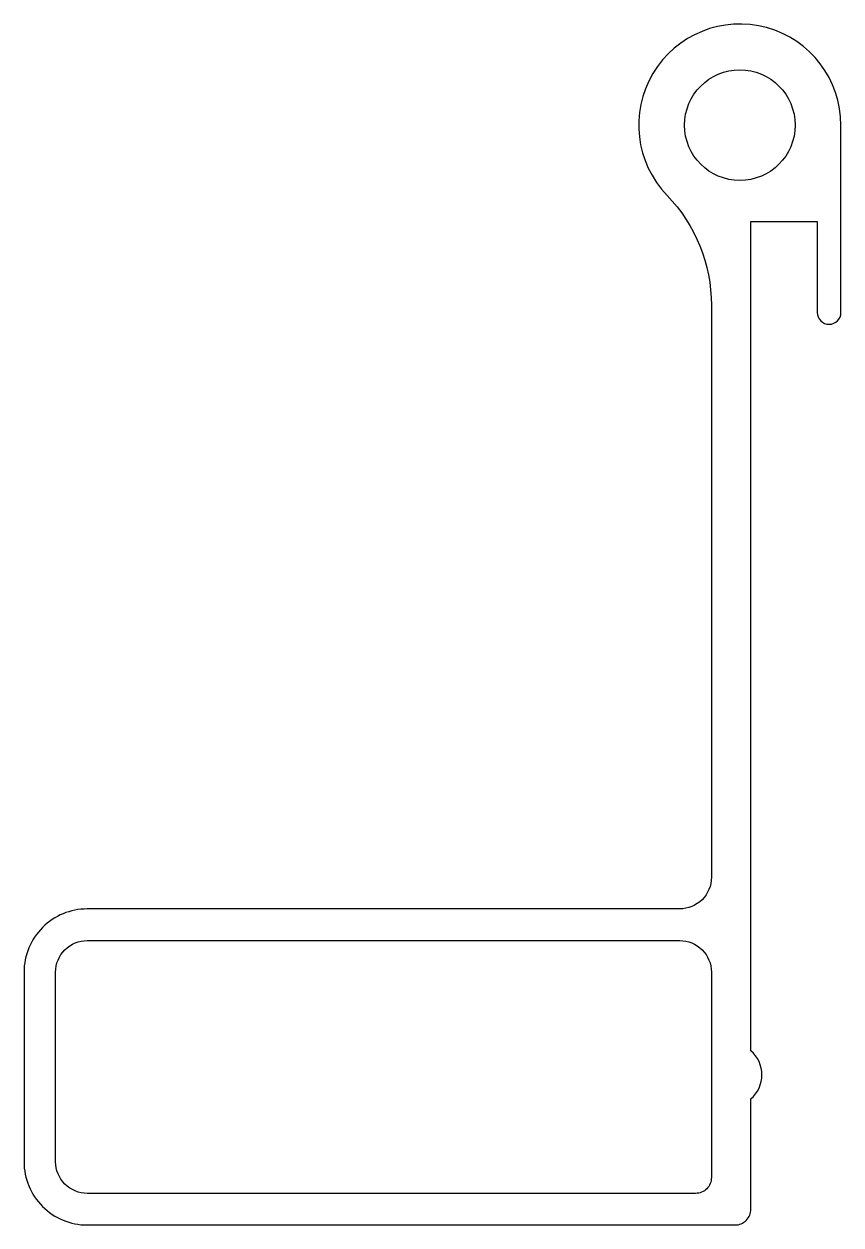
# Model space of a CAD drawing. Extents: x 387.9 to 439.6, y 242.7 to 318.7.
import ezdxf

# ---------------------------------------------------------------- set-up
doc = ezdxf.new("R2010")
doc.units = 0
doc.layers.get('0').update_dxf_attribs({"linetype": 'CONTINUOUS'})

msp = doc.modelspace()

# ---------------------------------------------------------------- linework, layer by layer
msp.add_lwpolyline([(439.57, 312.314, 1.482446), (428.565, 307.872, -0.194283), (431.369, 300.928), (431.369, 264.716, -0.414214), (429.369, 262.716), (391.869, 262.716, 0.414214), (387.869, 258.716), (387.869, 246.716, 0.414214), (391.869, 242.716), (432.869, 242.716, 0.414214), (433.869, 243.716), (433.869, 250.696, 0.460566), (433.869, 253.736), (433.869, 306.216), (438.069, 306.216), (438.069, 300.466, 0.414214), (438.819, 299.716), (438.819, 299.716, 0.41418), (439.569, 300.466), (439.57, 312.314)], format="xyb")
msp.add_lwpolyline([(389.869, 246.716), (389.869, 258.716, -0.414214), (391.869, 260.716), (429.369, 260.716, -0.414214), (431.369, 258.716), (431.369, 245.716, -0.414214), (430.369, 244.716), (391.869, 244.716, -0.414214)], format="xyb", close=True)
msp.add_circle((433.17, 312.316), 3.5)

doc.saveas('drawing.dxf')
